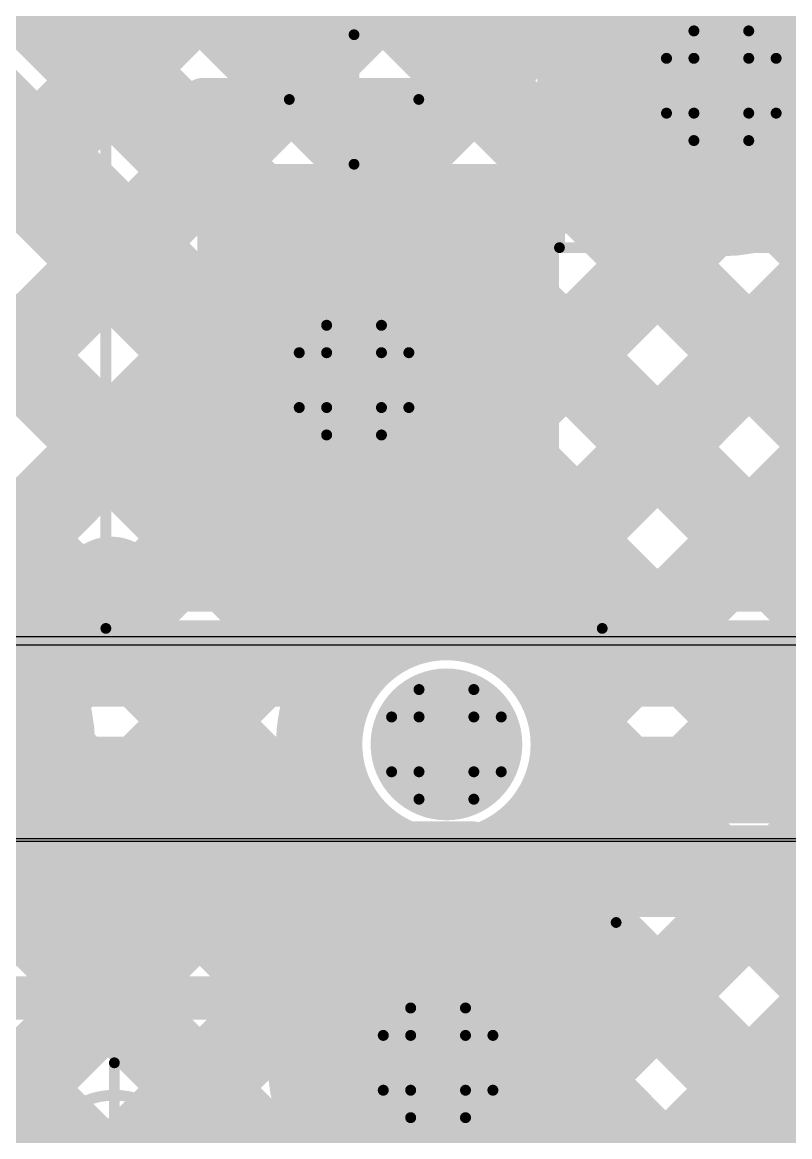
# Model space of a CAD drawing. Header units: millimetres. Extents: x 13 to 259, y -2 to 326.
# Drawn here: x 117.12 to 120.68, y 124.51 to 129.67 of the extents above; entities that cross this region are included whole.
import ezdxf

# ---------------------------------------------------------------- set-up
doc = ezdxf.new("R2010")
doc.units = ezdxf.units.MM
for name, color, linetype in [('BottomLayer', 5, 'Continuous'), ('BottomSolder', 6, 'Continuous'), ('ConnectLayer', 7, 'Continuous'), ('DrillDrawing', 1, 'Continuous'), ('Mechanical14', 56, 'Continuous'), ('Mechanical15', 56, 'Continuous'), ('Mechanical34', 56, 'Continuous'), ('MidLayer1', 16, 'Continuous'), ('MidLayer2', 76, 'Continuous'), ('MidLayer3', 90, 'Continuous'), ('MidLayer4', 156, 'Continuous'), ('MidLayer5', 130, 'Continuous'), ('MidLayer6', 216, 'Continuous'), ('MultiLayer', 9, 'Continuous'), ('TopLayer', 1, 'Continuous'), ('TopOverlay', 2, 'Continuous'), ('TopPaste', 8, 'Continuous'), ('TopSolder', 216, 'Continuous')]:
    doc.layers.add(name, color=color, linetype=linetype)

# ---------------------------------------------------------------- blocks, each defined once
blk = doc.blocks.new('CAPC3216X180N_119')
at = {"layer": 'Mechanical14', "const_width": 0.1}
for points in [[(1.6, 0.8), (-1.6, 0.8)], [(-1.6, 0.8), (-1.6, -0.8)], [(1.6, 0.8), (1.6, -0.8)], [(1.6, -0.8), (-1.6, -0.8)]]:
    blk.add_lwpolyline(points, dxfattribs=at)
at = {"layer": 'Mechanical14', "const_width": 0.05}
for points in [[(-1.625, 0.8, 1), (-1.575, 0.8, 1)], [(-1.625, 0.8, 1), (-1.575, 0.8, 1)], [(1.575, 0.8, 1), (1.625, 0.8, 1)], [(1.575, 0.8, 1), (1.625, 0.8, 1)], [(-1.625, -0.8, 1), (-1.575, -0.8, 1)], [(-1.625, -0.8, 1), (-1.575, -0.8, 1)], [(1.575, -0.8, 1), (1.625, -0.8, 1)], [(1.575, -0.8, 1), (1.625, -0.8, 1)]]:
    blk.add_lwpolyline(points, format="xyb", close=True, dxfattribs=at)
at = {"layer": 'Mechanical15', "const_width": 0.05}
for points in [[(2.325, 1.15), (-2.325, 1.15)], [(-2.325, 1.15), (-2.325, -1.15)], [(2.325, 1.15), (2.325, -1.15)], [(0, 0.5), (0, -0.5)], [(0.5, 0), (-0.5, 0)], [(2.325, -1.15), (-2.325, -1.15)]]:
    blk.add_lwpolyline(points, dxfattribs=at)
at = {"layer": 'Mechanical15'}
for points, const_width in [([(-2.3375, 1.15, 1), (-2.3125, 1.15, 1)], 0.025), ([(-2.3375, 1.15, 1), (-2.3125, 1.15, 1)], 0.025), ([(2.3125, 1.15, 1), (2.3375, 1.15, 1)], 0.025), ([(2.3125, 1.15, 1), (2.3375, 1.15, 1)], 0.025), ([(-0.0125, 0.5, 1), (0.0125, 0.5, 1)], 0.025), ([(0.35, 0, 1), (-0.35, 0, 1)], 0.05), ([(-0.5125, 0, 1), (-0.4875, 0, 1)], 0.025), ([(-0.3625, 0, 1), (-0.3375, 0, 1)], 0.025), ([(0.3375, 0, 1), (0.3625, 0, 1)], 0.025), ([(0.4875, 0, 1), (0.5125, 0, 1)], 0.025), ([(-0.0125, -0.5, 1), (0.0125, -0.5, 1)], 0.025), ([(-2.3375, -1.15, 1), (-2.3125, -1.15, 1)], 0.025), ([(-2.3375, -1.15, 1), (-2.3125, -1.15, 1)], 0.025), ([(2.3125, -1.15, 1), (2.3375, -1.15, 1)], 0.025), ([(2.3125, -1.15, 1), (2.3375, -1.15, 1)], 0.025)]:
    blk.add_lwpolyline(points, format="xyb", close=True, dxfattribs=dict(at, const_width=const_width))
at = {"layer": 'TopLayer'}
for points in [[(-0.925, -0.9), (-0.925, 0.9), (-2.075, -0.9), (-2.075, 0.9)], [(2.075, -0.9), (2.075, 0.9), (0.925, -0.9), (0.925, 0.9)]]:
    blk.add_solid(points, dxfattribs=at)
at = {"layer": 'TopOverlay', "const_width": 0.2}
for points in [[(0.55, 0.8), (-0.55, 0.8)], [(0.55, -0.8), (-0.55, -0.8)]]:
    blk.add_lwpolyline(points, dxfattribs=at)
at = {"layer": 'TopOverlay', "const_width": 0.1}
for points in [[(-0.6, 0.8, 1), (-0.5, 0.8, 1)], [(0.5, 0.8, 1), (0.6, 0.8, 1)], [(-0.6, -0.8, 1), (-0.5, -0.8, 1)], [(0.5, -0.8, 1), (0.6, -0.8, 1)]]:
    blk.add_lwpolyline(points, format="xyb", close=True, dxfattribs=at)
at = {"layer": 'TopPaste'}
for points in [[(-0.925, -0.9), (-0.925, 0.9), (-2.075, -0.9), (-2.075, 0.9)], [(2.075, -0.9), (2.075, 0.9), (0.925, -0.9), (0.925, 0.9)]]:
    blk.add_solid(points, dxfattribs=at)
at = {"layer": 'TopSolder'}
for points in [[(-0.8234, -1.0016), (-0.8234, 1.0016), (-2.1766, -1.0016), (-2.1766, 1.0016)], [(2.1766, -1.0016), (2.1766, 1.0016), (0.8234, -1.0016), (0.8234, 1.0016)]]:
    blk.add_solid(points, dxfattribs=at)
blk = doc.blocks.new('CAPC1608X87N_124')
at = {"layer": 'Mechanical14', "const_width": 0.1}
for points in [[(-0.875, -0.4749), (-0.875, 0.4751)], [(0.875, 0.4751), (-0.875, 0.4751)], [(0.875, -0.4749), (0.875, 0.4751)], [(0.875, -0.4749), (-0.875, -0.4749)]]:
    blk.add_lwpolyline(points, dxfattribs=at)
at = {"layer": 'Mechanical14', "const_width": 0.05}
for points in [[(-0.9, 0.4751, 1), (-0.85, 0.4751, 1)], [(-0.9, 0.4751, 1), (-0.85, 0.4751, 1)], [(0.85, 0.4751, 1), (0.9, 0.4751, 1)], [(0.85, 0.4751, 1), (0.9, 0.4751, 1)], [(-0.9, -0.4749, 1), (-0.85, -0.4749, 1)], [(-0.9, -0.4749, 1), (-0.85, -0.4749, 1)], [(0.85, -0.4749, 1), (0.9, -0.4749, 1)], [(0.85, -0.4749, 1), (0.9, -0.4749, 1)]]:
    blk.add_lwpolyline(points, format="xyb", close=True, dxfattribs=at)
at = {"layer": 'Mechanical15', "const_width": 0.05}
for points in [[(1.55, 0.75), (-1.55, 0.75)], [(-1.55, -0.75), (-1.55, 0.75)], [(1.55, -0.75), (1.55, 0.75)], [(0, -0.3), (0, 0.3)], [(0.3, 0), (-0.3, 0)], [(1.55, -0.75), (-1.55, -0.75)]]:
    blk.add_lwpolyline(points, dxfattribs=at)
at = {"layer": 'Mechanical15', "const_width": 0.025}
for points in [[(-1.5625, 0.75, 1), (-1.5375, 0.75, 1)], [(-1.5625, 0.75, 1), (-1.5375, 0.75, 1)], [(1.5375, 0.75, 1), (1.5625, 0.75, 1)], [(1.5375, 0.75, 1), (1.5625, 0.75, 1)], [(-0.0125, 0.3, 1), (0.0125, 0.3, 1)], [(-0.3125, 0, 1), (-0.2875, 0, 1)], [(0.2875, 0, 1), (0.3125, 0, 1)], [(-0.0125, -0.3, 1), (0.0125, -0.3, 1)], [(-1.5625, -0.75, 1), (-1.5375, -0.75, 1)], [(-1.5625, -0.75, 1), (-1.5375, -0.75, 1)], [(1.5375, -0.75, 1), (1.5625, -0.75, 1)], [(1.5375, -0.75, 1), (1.5625, -0.75, 1)]]:
    blk.add_lwpolyline(points, format="xyb", close=True, dxfattribs=at)
at = {"layer": 'TopLayer'}
for points in [[(-1.275, -0.5), (-0.325, -0.5), (-1.275, 0.5), (-0.325, 0.5)], [(0.325, -0.5), (1.275, -0.5), (0.325, 0.5), (1.275, 0.5)]]:
    blk.add_solid(points, dxfattribs=at)
at = {"layer": 'TopPaste'}
for points in [[(-1.275, -0.5), (-0.325, -0.5), (-1.275, 0.5), (-0.325, 0.5)], [(0.325, -0.5), (1.275, -0.5), (0.325, 0.5), (1.275, 0.5)]]:
    blk.add_solid(points, dxfattribs=at)
at = {"layer": 'TopSolder'}
for points in [[(-1.3766, -0.6016), (-0.2234, -0.6016), (-1.3766, 0.6016), (-0.2234, 0.6016)], [(0.2234, -0.6016), (1.3766, -0.6016), (0.2234, 0.6016), (1.3766, 0.6016)]]:
    blk.add_solid(points, dxfattribs=at)
blk = doc.blocks.new('CAPMP3216X180N_126')
at = {"layer": 'Mechanical14', "const_width": 0.1}
for points in [[(-1.7, 0.9), (-1.7, -0.9)], [(-1.7, 0.9), (1.7, 0.9)], [(-1.625, 0.9), (-1.625, -0.9)], [(-1.55, 0.9), (-1.55, -0.9)], [(-1.475, 0.9), (-1.475, -0.9)], [(-1.4, 0.9), (-1.4, -0.9)], [(-1.325, 0.9), (-1.325, -0.9)], [(-1.25, 0.9), (-1.25, -0.9)], [(-1.175, 0.9), (-1.175, -0.9)], [(-1.1, 0.9), (-1.1, -0.9)], [(-1.025, 0.9), (-1.025, -0.9)], [(-0.95, 0.9), (-0.95, -0.9)], [(-0.875, 0.9), (-0.875, -0.9)], [(-0.8, 0.9), (-0.8, -0.9)], [(-0.8, 0.9), (-0.8, -0.9)], [(1.7, 0.9), (1.7, -0.9)], [(-1.7, -0.9), (1.7, -0.9)]]:
    blk.add_lwpolyline(points, dxfattribs=at)
at = {"layer": 'Mechanical14', "const_width": 0.05}
for points in [[(-1.725, 0.9, 1), (-1.675, 0.9, 1)], [(-1.725, 0.9, 1), (-1.675, 0.9, 1)], [(-1.65, 0.9, 1), (-1.6, 0.9, 1)], [(-1.575, 0.9, 1), (-1.525, 0.9, 1)], [(-1.5, 0.9, 1), (-1.45, 0.9, 1)], [(-1.425, 0.9, 1), (-1.375, 0.9, 1)], [(-1.35, 0.9, 1), (-1.3, 0.9, 1)], [(-1.275, 0.9, 1), (-1.225, 0.9, 1)], [(-1.2, 0.9, 1), (-1.15, 0.9, 1)], [(-1.125, 0.9, 1), (-1.075, 0.9, 1)], [(-1.05, 0.9, 1), (-1, 0.9, 1)], [(-0.975, 0.9, 1), (-0.925, 0.9, 1)], [(-0.9, 0.9, 1), (-0.85, 0.9, 1)], [(-0.825, 0.9, 1), (-0.775, 0.9, 1)], [(-0.825, 0.9, 1), (-0.775, 0.9, 1)], [(1.675, 0.9, 1), (1.725, 0.9, 1)], [(1.675, 0.9, 1), (1.725, 0.9, 1)], [(-1.725, -0.9, 1), (-1.675, -0.9, 1)], [(-1.725, -0.9, 1), (-1.675, -0.9, 1)], [(-1.65, -0.9, 1), (-1.6, -0.9, 1)], [(-1.575, -0.9, 1), (-1.525, -0.9, 1)], [(-1.5, -0.9, 1), (-1.45, -0.9, 1)], [(-1.425, -0.9, 1), (-1.375, -0.9, 1)], [(-1.35, -0.9, 1), (-1.3, -0.9, 1)], [(-1.275, -0.9, 1), (-1.225, -0.9, 1)], [(-1.2, -0.9, 1), (-1.15, -0.9, 1)], [(-1.125, -0.9, 1), (-1.075, -0.9, 1)], [(-1.05, -0.9, 1), (-1, -0.9, 1)], [(-0.975, -0.9, 1), (-0.925, -0.9, 1)], [(-0.9, -0.9, 1), (-0.85, -0.9, 1)], [(-0.825, -0.9, 1), (-0.775, -0.9, 1)], [(-0.825, -0.9, 1), (-0.775, -0.9, 1)], [(1.675, -0.9, 1), (1.725, -0.9, 1)], [(1.675, -0.9, 1), (1.725, -0.9, 1)]]:
    blk.add_lwpolyline(points, format="xyb", close=True, dxfattribs=at)
at = {"layer": 'Mechanical15', "const_width": 0.05}
for points in [[(-2.45, 1.15), (2.45, 1.15)], [(-2.45, 1.15), (-2.45, -1.15)], [(2.45, 1.15), (2.45, -1.15)], [(0, 0.3), (0, -0.3)], [(-0.3, 0), (0.3, 0)], [(-2.45, -1.15), (2.45, -1.15)]]:
    blk.add_lwpolyline(points, dxfattribs=at)
at = {"layer": 'Mechanical15', "const_width": 0.025}
for points in [[(-2.4625, 1.15, 1), (-2.4375, 1.15, 1)], [(-2.4625, 1.15, 1), (-2.4375, 1.15, 1)], [(2.4375, 1.15, 1), (2.4625, 1.15, 1)], [(2.4375, 1.15, 1), (2.4625, 1.15, 1)], [(-0.0125, 0.3, 1), (0.0125, 0.3, 1)], [(-0.3125, 0, 1), (-0.2875, 0, 1)], [(0.2875, 0, 1), (0.3125, 0, 1)], [(-0.0125, -0.3, 1), (0.0125, -0.3, 1)], [(-2.4625, -1.15, 1), (-2.4375, -1.15, 1)], [(-2.4625, -1.15, 1), (-2.4375, -1.15, 1)], [(2.4375, -1.15, 1), (2.4625, -1.15, 1)], [(2.4375, -1.15, 1), (2.4625, -1.15, 1)]]:
    blk.add_lwpolyline(points, format="xyb", close=True, dxfattribs=at)
at = {"layer": 'TopLayer'}
for points in [[(-2.2, -0.625), (-0.4, -0.625), (-2.2, 0.625), (-0.4, 0.625)], [(0.4, -0.625), (2.2, -0.625), (0.4, 0.625), (2.2, 0.625)]]:
    blk.add_solid(points, dxfattribs=at)
at = {"layer": 'TopOverlay'}
for points, const_width in [([(-2.15, 1.125, 1), (-2.4, 1.125, 1)], 0.25), ([(-2.4625, 1.125, 1), (-2.3375, 1.125, 1)], 0.125), ([(-2.2125, 1.125, 1), (-2.0875, 1.125, 1)], 0.125), ([(-0.05, 0.7, 1), (0.05, 0.7, 1)], 0.1), ([(-0.05, -0.7, 1), (0.05, -0.7, 1)], 0.1)]:
    blk.add_lwpolyline(points, format="xyb", close=True, dxfattribs=dict(at, const_width=const_width))
at = {"layer": 'TopOverlay', "const_width": 0.2}
blk.add_lwpolyline([(0, 0.7), (0, -0.7)], dxfattribs=at)
at = {"layer": 'TopPaste'}
for points in [[(-2.2, -0.625), (-0.4, -0.625), (-2.2, 0.625), (-0.4, 0.625)], [(0.4, -0.625), (2.2, -0.625), (0.4, 0.625), (2.2, 0.625)]]:
    blk.add_solid(points, dxfattribs=at)
at = {"layer": 'TopSolder'}
for points in [[(-2.3016, -0.7266), (-0.2984, -0.7266), (-2.3016, 0.7266), (-0.2984, 0.7266)], [(0.2984, -0.7266), (2.3016, -0.7266), (0.2984, 0.7266), (2.3016, 0.7266)]]:
    blk.add_solid(points, dxfattribs=at)

msp = doc.modelspace()

# ---------------------------------------------------------------- linework, layer by layer
at = {"layer": 'BottomLayer', "const_width": 0.25}
for points in [[(120.2374, 129.3758, 1), (120.4874, 129.3758, 1)], [(118.5356, 128.0122, 1), (118.7856, 128.0122, 1)], [(118.9637, 126.325, 1), (119.2137, 126.325, 1)], [(118.925, 124.85, 1), (119.175, 124.85, 1)]]:
    msp.add_lwpolyline(points, format="xyb", close=True, dxfattribs=at)
at = {"layer": 'BottomSolder', "const_width": 0.3516}
for points in [[(118.9129, 126.325, 1), (119.2645, 126.325, 1)], [(118.8742, 124.85, 1), (119.2258, 124.85, 1)]]:
    msp.add_lwpolyline(points, format="xyb", close=True, dxfattribs=at)
at = {"layer": 'ConnectLayer'}
for p, q in [((107.5, 126.825), (123.7852, 126.825)), ((125.1812, 125.875), (107.5, 125.875))]:
    msp.add_line(p, q, dxfattribs=at)
at = {"layer": 'ConnectLayer', "const_width": 0.4}
for points in [[(118.2841, 128.4664), (124.8757, 135.058)], [(115.7349, 133.7319), (119.8322, 129.6346)], [(116.1215, 128.0009), (121.3924, 133.2718)], [(115.4951, 133.1232), (121.232, 127.3863)], [(113.6977, 124.7286), (121.636, 132.6668)], [(115.1337, 132.636), (121.0598, 126.71)], [(115.7128, 128.4407), (119.8079, 132.5359)], [(114.6646, 132.2566), (118.3866, 128.5347)], [(114.8712, 132.05), (120.2212, 126.7)], [(115.7197, 132.05), (121.0598, 126.71)], [(118.2653, 132.05), (122.2559, 128.0594)], [(118.6353, 127.9691), (122.6956, 132.0294)], [(118.327, 131.9883), (122.2559, 128.0594)], [(117.3662, 126.7), (122.4206, 131.7544)], [(113.6977, 124.7286), (120.1792, 131.21)], [(115.7112, 131.21), (118.3866, 128.5347)], [(115.7128, 128.4407), (118.4821, 131.21)], [(116.1215, 128.0009), (119.3306, 131.21)], [(116.5598, 131.21), (121.0598, 126.71)], [(117.4083, 131.21), (121.232, 127.3863)], [(118.2568, 131.21), (119.8322, 129.6346)], [(118.2841, 128.4664), (121.0277, 131.21)], [(118.2148, 126.7), (122.675, 131.1603)], [(119.2695, 127.7548), (122.61, 131.0953)], [(115.1932, 127.9211), (118.1196, 130.8475)], [(115.6692, 126.7), (119.7925, 130.8233)], [(117.9967, 129.0276), (119.7925, 130.8233)], [(117.0542, 130.7155), (121.0598, 126.71)], [(115.5156, 130.5571), (118.0707, 128.002)], [(115.5156, 130.5571), (119.1623, 126.9104)], [(115.5156, 130.5571), (118.0707, 128.002)], [(116.7297, 126.912), (120.2208, 130.4031)], [(118.421, 128.6033), (120.2207, 130.4031)], [(119.1634, 130.3034), (122.1584, 127.3084)], [(119.1634, 130.3034), (122.6874, 126.7793)], [(119.2545, 126.8912), (122.675, 130.3118)], [(119.6838, 127.3205), (122.61, 130.2468)], [(114.8207, 126.7), (118.2811, 130.1605)], [(115.0756, 130.1485), (118.5877, 126.6365)], [(115.0756, 130.1485), (118.5241, 126.7)], [(115.0756, 130.1485), (118.5877, 126.6365)], [(117.5725, 129.4519), (118.2811, 130.1605)], [(117.025, 129.9993), (118.4737, 128.5507)], [(118.592, 130.0262), (121.7606, 126.8577)], [(118.5921, 130.0262), (121.7342, 126.8841)], [(116.3106, 129.95), (118.0918, 128.1688)], [(116.2022, 129.8704), (118.0707, 128.0019)], [(114.611, 129.7646), (118.945, 125.4306)], [(115.4641, 129.76), (118.5877, 126.6365)], [(119.9118, 126.7), (122.675, 129.4632)], [(119.6647, 126.4529), (122.61, 129.3983)], [(119.0866, 128.4204), (119.817, 129.1508)], [(119.0866, 128.4204), (119.817, 129.1508)], [(116.1215, 128.0008), (117.1906, 129.07)], [(119.2545, 126.8912), (121.3123, 128.949)], [(119.2545, 126.8912), (121.3123, 128.949)], [(115.4895, 128.8861), (123.5362, 120.8395)], [(115.4895, 128.8861), (117.6756, 126.7)], [(115.4895, 128.8861), (123.5362, 120.8395)], [(120.6212, 128.8456), (121.3829, 128.0839)], [(120.6212, 128.8456), (121.3829, 128.0839)], [(116.5938, 125.0791), (120.3035, 128.7888)], [(116.5938, 125.0791), (120.3035, 128.7888)], [(114.5803, 125.6112), (117.6149, 128.6457)], [(120.7603, 126.7), (122.675, 128.6147)], [(119.765, 125.7047), (122.61, 128.5497)], [(119.6647, 126.4529), (121.6689, 128.4572)], [(119.6647, 126.4529), (121.6689, 128.4572)], [(116.7297, 126.912), (118.2064, 128.3888)], [(116.7297, 126.912), (118.2064, 128.3888)], [(118.6137, 128.3075), (118.9559, 127.9653)], [(116.7297, 126.912), (118.0392, 128.2215)], [(119.2001, 127.8242), (119.6059, 127.4184)], [(119.1831, 127.7381), (121.6867, 125.2346)], [(119.1831, 127.7381), (121.6867, 125.2346)], [(117.2161, 126.5499), (118.2524, 127.5862)], [(117.2161, 126.5499), (118.2524, 127.5862)], [(117.2161, 126.5499), (118.2524, 127.5862)], [(118.6504, 127.4223), (119.1623, 126.9104)], [(118.6504, 127.4223), (119.1623, 126.9104)], [(118.6504, 127.4223), (119.1623, 126.9104)], [(118.8173, 127.4434), (119.225, 127.0356)], [(112.2084, 120.6937), (118.8877, 127.373)], [(114.5416, 127.2884), (118.7678, 123.0622)], [(114.5416, 127.2884), (118.9046, 122.9255)], [(116.2753, 122.215), (121.3157, 127.2554)], [(116.2753, 122.215), (121.3157, 127.2554)], [(114.5912, 127.2389), (118.7678, 123.0622)], [(119.7469, 127.1743), (121.6867, 125.2345)], [(119.225, 126.899), (119.225, 127.0356)], [(119.765, 126.899), (119.765, 127.0356)], [(117.1261, 126.7), (118.6332, 126.7)], [(119.5442, 126.7), (121.0514, 126.7)], [(119.6741, 126.3986), (121.6822, 124.3905)], [(119.6741, 126.3986), (121.6822, 124.3905)], [(119.6741, 126.3985), (121.6822, 124.3905)], [(117.2579, 126.2692), (121.1634, 122.3638)], [(117.2579, 126.2692), (118.4904, 125.0367)], [(117.2579, 126.2692), (121.1634, 122.3638)], [(114.4455, 122.0822), (118.5225, 126.1592)], [(115.6701, 126.16), (118.6801, 123.15)], [(116.5408, 124.1775), (118.5225, 126.1592)], [(116.5408, 124.1775), (118.5225, 126.1592)], [(116.5408, 124.1775), (118.5225, 126.1592)], [(116.5938, 125.079), (117.6748, 126.16)], [(117.237, 126.16), (118.5223, 126.16)], [(117.3671, 126.16), (118.4904, 125.0368)], [(118.2156, 126.16), (118.9451, 125.4306)], [(119.3915, 125.3312), (120.2203, 126.16)], [(119.6552, 126.16), (120.9404, 126.16)], [(119.9127, 126.16), (121.6822, 124.3905)], [(120.7612, 126.16), (121.6867, 125.2346)], [(118.2667, 123.3578), (120.9761, 126.0673)], [(118.2667, 123.3578), (120.9761, 126.0673)], [(119.6246, 124.7157), (120.9761, 126.0673)], [(119.6246, 124.7157), (120.9761, 126.0673)], [(119.4002, 125.8239), (124.9925, 120.2317)], [(119.4002, 125.8239), (123.1035, 122.1207)], [(119.4002, 125.8239), (124.9925, 120.2317)], [(116.898, 125.7806), (119.3314, 123.3472)], [(116.898, 125.7806), (118.5282, 124.1504)], [(116.898, 125.7806), (118.5282, 124.1503)], [(116.898, 125.7806), (119.3314, 123.3472)], [(113.3871, 120.1753), (118.9608, 125.749)], [(114.1196, 120.9078), (118.9608, 125.749)], [(114.726, 121.5142), (118.9608, 125.749)], [(116.3618, 123.15), (118.9608, 125.749)], [(118.8224, 123.065), (121.4925, 125.7352)], [(118.8224, 123.065), (121.4925, 125.7352)], [(119.225, 125.4135), (119.225, 125.751)], [(119.64, 123.8826), (121.4926, 125.7352)], [(119.64, 123.8826), (121.4925, 125.7352)], [(119.765, 125.4135), (119.765, 125.751)], [(119.765, 125.4591), (123.1035, 122.1206)], [(119.6306, 124.745), (123.5362, 120.8395)], [(119.6306, 124.745), (123.5362, 120.8395)], [(114.5029, 120.4426), (118.5689, 124.5086)], [(117.2103, 123.15), (118.5689, 124.5086)]]:
    msp.add_lwpolyline(points, dxfattribs=at)
at = {"layer": 'ConnectLayer'}
for points, const_width in [([(120.9524, 129.3758, 1), (119.7724, 129.3758, 1)], 0.4), ([(120.9524, 129.3758, 1), (119.7724, 129.3758, 1)], 0.4), ([(119.7322, 129.6346, 1), (119.9322, 129.6346, 1)], 0.2), ([(119.7322, 129.6346, 1), (119.9322, 129.6346, 1)], 0.2), ([(117.4725, 129.4519, 1), (117.6725, 129.4519, 1)], 0.2), ([(119.6724, 129.3758, 1), (119.8724, 129.3758, 1)], 0.2), ([(119.6724, 129.3758, 1), (119.8724, 129.3758, 1)], 0.2), ([(119.717, 129.1508, 1), (119.917, 129.1508, 1)], 0.2), ([(119.717, 129.1508, 1), (119.917, 129.1508, 1)], 0.2), ([(117.0906, 129.07, 1), (117.2906, 129.07, 1)], 0.2), ([(117.8967, 129.0276, 1), (118.0967, 129.0276, 1)], 0.2), ([(120.5212, 128.8456, 1), (120.7212, 128.8456, 1)], 0.2), ([(120.5212, 128.8456, 1), (120.7212, 128.8456, 1)], 0.2), ([(120.2035, 128.7888, 1), (120.4035, 128.7888, 1)], 0.2), ([(120.2035, 128.7888, 1), (120.4035, 128.7888, 1)], 0.2), ([(117.5149, 128.6457, 1), (117.7149, 128.6457, 1)], 0.2), ([(119.2506, 128.0122, 1), (118.0706, 128.0122, 1)], 0.4), ([(119.2506, 128.0122, 1), (118.0706, 128.0122, 1)], 0.4), ([(118.321, 128.6033, 1), (118.521, 128.6033, 1)], 0.2), ([(118.3737, 128.5507, 1), (118.5737, 128.5507, 1)], 0.2), ([(118.3737, 128.5507, 1), (118.5737, 128.5507, 1)], 0.2), ([(118.3737, 128.5507, 1), (118.5737, 128.5507, 1)], 0.2), ([(118.2866, 128.5347, 1), (118.4866, 128.5347, 1)], 0.2), ([(118.2866, 128.5347, 1), (118.4866, 128.5347, 1)], 0.2), ([(118.1841, 128.4664, 1), (118.3841, 128.4664, 1)], 0.2), ([(118.1841, 128.4664, 1), (118.3841, 128.4664, 1)], 0.2), ([(118.1064, 128.3888, 1), (118.3064, 128.3888, 1)], 0.2), ([(118.1064, 128.3888, 1), (118.3064, 128.3888, 1)], 0.2), ([(118.9866, 128.4204, 1), (119.1866, 128.4204, 1)], 0.2), ([(118.9866, 128.4204, 1), (119.1866, 128.4204, 1)], 0.2), ([(118.5137, 128.3075, 1), (118.7137, 128.3075, 1)], 0.2), ([(117.9392, 128.2215, 1), (118.1392, 128.2215, 1)], 0.2), ([(117.9918, 128.1688, 1), (118.1918, 128.1688, 1)], 0.2), ([(117.9918, 128.1688, 1), (118.1918, 128.1688, 1)], 0.2), ([(118.5318, 128.1688, 1), (118.7318, 128.1688, 1)], 0.2), ([(118.5318, 128.1688, 1), (118.7318, 128.1688, 1)], 0.2), ([(118.5318, 128.1688, 1), (118.7318, 128.1688, 1)], 0.2), ([(118.5318, 128.1688, 1), (118.7318, 128.1688, 1)], 0.2), ([(118.5123, 128.025, 1), (118.7123, 128.025, 1)], 0.2), ([(118.5123, 128.025, 1), (118.7123, 128.025, 1)], 0.2), ([(118.5124, 128.0255, 1), (118.7124, 128.0255, 1)], 0.2), ([(117.9706, 128.0122, 1), (118.1706, 128.0122, 1)], 0.2), ([(117.9706, 128.0122, 1), (118.1706, 128.0122, 1)], 0.2), ([(117.9707, 128.002, 1), (118.1707, 128.002, 1)], 0.2), ([(117.9707, 128.002, 1), (118.1707, 128.002, 1)], 0.2), ([(117.9707, 128.0019, 1), (118.1707, 128.0019, 1)], 0.2), ([(119.1506, 128.0122, 1), (119.3506, 128.0122, 1)], 0.2), ([(119.1506, 128.0122, 1), (119.3506, 128.0122, 1)], 0.2), ([(118.5353, 127.9691, 1), (118.7353, 127.9691, 1)], 0.2), ([(118.5739, 127.964, 1), (118.7739, 127.964, 1)], 0.2), ([(118.5739, 127.964, 1), (118.7739, 127.964, 1)], 0.2), ([(118.5739, 127.964, 1), (118.7739, 127.964, 1)], 0.2), ([(118.8559, 127.9653, 1), (119.0559, 127.9653, 1)], 0.2), ([(119.0991, 127.8252, 1), (119.2991, 127.8252, 1)], 0.2), ([(119.1001, 127.8242, 1), (119.3001, 127.8242, 1)], 0.2), ([(119.1001, 127.8242, 1), (119.3001, 127.8242, 1)], 0.2), ([(119.0831, 127.7381, 1), (119.2831, 127.7381, 1)], 0.2), ([(119.0831, 127.7381, 1), (119.2831, 127.7381, 1)], 0.2), ([(119.1695, 127.7548, 1), (119.3695, 127.7548, 1)], 0.2), ([(118.1524, 127.5862, 1), (118.3524, 127.5862, 1)], 0.2), ([(118.1524, 127.5862, 1), (118.3524, 127.5862, 1)], 0.2), ([(118.1524, 127.5862, 1), (118.3524, 127.5862, 1)], 0.2), ([(118.5504, 127.4223, 1), (118.7504, 127.4223, 1)], 0.2), ([(118.5504, 127.4223, 1), (118.7504, 127.4223, 1)], 0.2), ([(118.5504, 127.4223, 1), (118.7504, 127.4223, 1)], 0.2), ([(118.7173, 127.4434, 1), (118.9173, 127.4434, 1)], 0.2), ([(118.7173, 127.4434, 1), (118.9173, 127.4434, 1)], 0.2), ([(119.5059, 127.4184, 1), (119.7059, 127.4184, 1)], 0.2), ([(119.5059, 127.4184, 1), (119.7059, 127.4184, 1)], 0.2), ([(119.5069, 127.4174, 1), (119.7069, 127.4174, 1)], 0.2), ([(118.7877, 127.373, 1), (118.9877, 127.373, 1)], 0.2), ([(119.5838, 127.3205, 1), (119.7838, 127.3205, 1)], 0.2), ([(119.6469, 127.1743, 1), (119.8469, 127.1743, 1)], 0.2), ([(119.1251, 127.0356, 1), (119.325, 127.0356, 1)], 0.2), ([(119.1251, 127.0356, 1), (119.325, 127.0356, 1)], 0.2), ([(119.665, 127.0356, 1), (119.865, 127.0356, 1)], 0.2), ([(119.665, 127.0356, 1), (119.865, 127.0356, 1)], 0.2), ([(119.665, 127.0356, 1), (119.865, 127.0356, 1)], 0.2), ([(117.2606, 126.325, 1), (116.0806, 126.325, 1)], 0.4), ([(117.2606, 126.325, 1), (116.0806, 126.325, 1)], 0.4), ([(117.2606, 126.325, 1), (116.0806, 126.325, 1)], 0.4), ([(119.6787, 126.325, 1), (118.4987, 126.325, 1)], 0.4), ([(119.6787, 126.325, 1), (118.4987, 126.325, 1)], 0.4), ([(119.0623, 126.9104, 1), (119.2623, 126.9104, 1)], 0.2), ([(119.0623, 126.9104, 1), (119.2623, 126.9104, 1)], 0.2), ([(119.0623, 126.9104, 1), (119.2623, 126.9104, 1)], 0.2), ([(119.0623, 126.9104, 1), (119.2623, 126.9104, 1)], 0.2), ([(119.1251, 126.899, 1), (119.325, 126.899, 1)], 0.2), ([(119.1251, 126.899, 1), (119.325, 126.899, 1)], 0.2), ([(119.1545, 126.8912, 1), (119.3545, 126.8912, 1)], 0.2), ([(119.1545, 126.8912, 1), (119.3545, 126.8912, 1)], 0.2), ([(119.1545, 126.8912, 1), (119.3545, 126.8912, 1)], 0.2), ([(119.665, 126.899, 1), (119.865, 126.899, 1)], 0.2), ([(119.665, 126.899, 1), (119.865, 126.899, 1)], 0.2), ([(119.665, 126.899, 1), (119.865, 126.899, 1)], 0.2), ([(117.0261, 126.7, 1), (117.2261, 126.7, 1)], 0.2), ([(117.0261, 126.7, 1), (117.2261, 126.7, 1)], 0.2), ([(117.2662, 126.7, 1), (117.4662, 126.7, 1)], 0.2), ([(117.5756, 126.7, 1), (117.7756, 126.7, 1)], 0.2), ([(118.1148, 126.7, 1), (118.3148, 126.7, 1)], 0.2), ([(118.4241, 126.7, 1), (118.6241, 126.7, 1)], 0.2), ([(118.5332, 126.7, 1), (118.7332, 126.7, 1)], 0.2), ([(118.5332, 126.7, 1), (118.7332, 126.7, 1)], 0.2), ([(119.4442, 126.7, 1), (119.6442, 126.7, 1)], 0.2), ([(119.4442, 126.7, 1), (119.6442, 126.7, 1)], 0.2), ([(119.8118, 126.7, 1), (120.0118, 126.7, 1)], 0.2), ([(120.1212, 126.7, 1), (120.3212, 126.7, 1)], 0.2), ([(120.6603, 126.7, 1), (120.8603, 126.7, 1)], 0.2), ([(118.4877, 126.6365, 1), (118.6877, 126.6365, 1)], 0.2), ([(118.4877, 126.6365, 1), (118.6877, 126.6365, 1)], 0.2), ([(118.4877, 126.6365, 1), (118.6877, 126.6365, 1)], 0.2), ([(117.1161, 126.5499, 1), (117.3161, 126.5499, 1)], 0.2), ([(117.1161, 126.5499, 1), (117.3161, 126.5499, 1)], 0.2), ([(117.1161, 126.5499, 1), (117.3161, 126.5499, 1)], 0.2), ([(119.5351, 126.5477, 1), (119.7351, 126.5477, 1)], 0.2), ([(119.5351, 126.5477, 1), (119.7351, 126.5477, 1)], 0.2), ([(119.5351, 126.5477, 1), (119.7351, 126.5477, 1)], 0.2), ([(119.5647, 126.4529, 1), (119.7647, 126.4529, 1)], 0.2), ([(119.5647, 126.4529, 1), (119.7647, 126.4529, 1)], 0.2), ([(119.5647, 126.4529, 1), (119.7647, 126.4529, 1)], 0.2), ([(119.5741, 126.3986, 1), (119.7741, 126.3986, 1)], 0.2), ([(119.5741, 126.3986, 1), (119.7741, 126.3986, 1)], 0.2), ([(119.5741, 126.3985, 1), (119.7741, 126.3985, 1)], 0.2), ([(117.1606, 126.325, 1), (117.3606, 126.325, 1)], 0.2), ([(117.1606, 126.325, 1), (117.3606, 126.325, 1)], 0.2), ([(117.1606, 126.325, 1), (117.3606, 126.325, 1)], 0.2), ([(118.3987, 126.325, 1), (118.5987, 126.325, 1)], 0.2), ([(118.3987, 126.325, 1), (118.5987, 126.325, 1)], 0.2), ([(119.5787, 126.325, 1), (119.7787, 126.325, 1)], 0.2), ([(119.5787, 126.325, 1), (119.7787, 126.325, 1)], 0.2), ([(119.5787, 126.325, 1), (119.7787, 126.325, 1)], 0.2), ([(119.5787, 126.325, 1), (119.7787, 126.325, 1)], 0.2), ([(117.1579, 126.2692, 1), (117.3579, 126.2692, 1)], 0.2), ([(117.1579, 126.2692, 1), (117.3579, 126.2692, 1)], 0.2), ([(117.1579, 126.2692, 1), (117.3579, 126.2692, 1)], 0.2), ([(117.137, 126.16, 1), (117.337, 126.16, 1)], 0.2), ([(117.137, 126.16, 1), (117.337, 126.16, 1)], 0.2), ([(117.2671, 126.16, 1), (117.4671, 126.16, 1)], 0.2), ([(117.5748, 126.16, 1), (117.7748, 126.16, 1)], 0.2), ([(118.1156, 126.16, 1), (118.3156, 126.16, 1)], 0.2), ([(118.4223, 126.16, 1), (118.6223, 126.16, 1)], 0.2), ([(118.4223, 126.16, 1), (118.6223, 126.16, 1)], 0.2), ([(118.4225, 126.1592, 1), (118.6225, 126.1592, 1)], 0.2), ([(118.4225, 126.1592, 1), (118.6225, 126.1592, 1)], 0.2), ([(118.4225, 126.1592, 1), (118.6225, 126.1592, 1)], 0.2), ([(118.4225, 126.1592, 1), (118.6225, 126.1592, 1)], 0.2), ([(119.5552, 126.16, 1), (119.7552, 126.16, 1)], 0.2), ([(119.5552, 126.16, 1), (119.7552, 126.16, 1)], 0.2), ([(119.8127, 126.16, 1), (120.0127, 126.16, 1)], 0.2), ([(120.1203, 126.16, 1), (120.3203, 126.16, 1)], 0.2), ([(120.6612, 126.16, 1), (120.8612, 126.16, 1)], 0.2), ([(119.5351, 126.1023, 1), (119.7351, 126.1023, 1)], 0.2), ([(119.5351, 126.1023, 1), (119.7351, 126.1023, 1)], 0.2), ([(119.5351, 126.1023, 1), (119.7351, 126.1023, 1)], 0.2), ([(119.3002, 125.8239, 1), (119.5002, 125.8239, 1)], 0.2), ([(119.3002, 125.8239, 1), (119.5002, 125.8239, 1)], 0.2), ([(119.3002, 125.8239, 1), (119.5002, 125.8239, 1)], 0.2), ([(118.8608, 125.749, 1), (119.0608, 125.749, 1)], 0.2), ([(118.8608, 125.749, 1), (119.0608, 125.749, 1)], 0.2), ([(118.8608, 125.749, 1), (119.0608, 125.749, 1)], 0.2), ([(118.8608, 125.749, 1), (119.0608, 125.749, 1)], 0.2), ([(119.1251, 125.751, 1), (119.325, 125.751, 1)], 0.2), ([(119.1251, 125.751, 1), (119.325, 125.751, 1)], 0.2), ([(119.665, 125.751, 1), (119.865, 125.751, 1)], 0.2), ([(119.665, 125.751, 1), (119.865, 125.751, 1)], 0.2), ([(119.665, 125.751, 1), (119.865, 125.751, 1)], 0.2), ([(119.665, 125.7047, 1), (119.865, 125.7047, 1)], 0.2), ([(119.665, 125.4591, 1), (119.865, 125.4591, 1)], 0.2), ([(118.845, 125.4306, 1), (119.045, 125.4306, 1)], 0.2), ([(118.8451, 125.4306, 1), (119.0451, 125.4306, 1)], 0.2), ([(119.1251, 125.4135, 1), (119.325, 125.4135, 1)], 0.2), ([(119.1251, 125.4135, 1), (119.325, 125.4135, 1)], 0.2), ([(119.665, 125.4135, 1), (119.865, 125.4135, 1)], 0.2), ([(119.665, 125.4135, 1), (119.865, 125.4135, 1)], 0.2), ([(119.665, 125.4135, 1), (119.865, 125.4135, 1)], 0.2), ([(119.2915, 125.3312, 1), (119.4915, 125.3312, 1)], 0.2), ([(118.3904, 125.0368, 1), (118.5904, 125.0368, 1)], 0.2), ([(118.3904, 125.0367, 1), (118.5904, 125.0367, 1)], 0.2), ([(119.5103, 125.035, 1), (119.7103, 125.035, 1)], 0.2), ([(119.5103, 125.035, 1), (119.7103, 125.035, 1)], 0.2), ([(119.5103, 125.035, 1), (119.7103, 125.035, 1)], 0.2), ([(118.9649, 124.8978, 1), (119.1649, 124.8978, 1)], 0.2), ([(119, 124.85, 1), (119.2, 124.85, 1)], 0.2), ([(119.54, 124.85, 1), (119.74, 124.85, 1)], 0.2), ([(119.54, 124.85, 1), (119.74, 124.85, 1)], 0.2), ([(119.54, 124.85, 1), (119.74, 124.85, 1)], 0.2), ([(119.54, 124.85, 1), (119.74, 124.85, 1)], 0.2), ([(118.9215, 124.809, 1), (119.1215, 124.809, 1)], 0.2), ([(118.9215, 124.809, 1), (119.1215, 124.809, 1)], 0.2), ([(119.5306, 124.745, 1), (119.7306, 124.745, 1)], 0.2), ([(119.5306, 124.745, 1), (119.7306, 124.745, 1)], 0.2), ([(119.5246, 124.7157, 1), (119.7246, 124.7157, 1)], 0.2), ([(119.5246, 124.7157, 1), (119.7246, 124.7157, 1)], 0.2), ([(118.4689, 124.5086, 1), (118.6689, 124.5086, 1)], 0.2), ([(118.4689, 124.5086, 1), (118.6689, 124.5086, 1)], 0.2), ([(118.6177, 124.3625, 1), (118.8177, 124.3625, 1)], 0.2), ([(118.6177, 124.3625, 1), (118.8177, 124.3625, 1)], 0.2), ([(118.6177, 124.3625, 1), (118.8177, 124.3625, 1)], 0.2), ([(118.6177, 124.3625, 1), (118.8177, 124.3625, 1)], 0.2), ([(119.2824, 124.3625, 1), (119.4824, 124.3625, 1)], 0.2), ([(119.2824, 124.3625, 1), (119.4824, 124.3625, 1)], 0.2), ([(119.2824, 124.3625, 1), (119.4824, 124.3625, 1)], 0.2), ([(119.2824, 124.3625, 1), (119.4824, 124.3625, 1)], 0.2)]:
    msp.add_lwpolyline(points, format="xyb", close=True, dxfattribs=dict(at, const_width=const_width))
at = {"layer": 'ConnectLayer', "const_width": 0.4}
for points in [[(118.4737, 128.5507, -0.198913), (118.6318, 128.1688)], [(118.4737, 128.5507, -0.198913), (118.6318, 128.1688)], [(118.8173, 127.4434, -0.581957), (118.0918, 128.1688)], [(118.6318, 128.1688, -0.067499), (118.6123, 128.025)], [(118.6318, 128.1688, -0.067275), (118.6124, 128.0255)], [(118.6739, 127.964, -0.578735), (118.6123, 128.025)], [(118.6739, 127.964, -0.269799), (119.1991, 127.8252)], [(118.6739, 127.964, -0.270482), (119.2001, 127.8242)], [(119.6059, 127.4184, -0.199574), (119.765, 127.0356)], [(119.6069, 127.4174, -0.198912), (119.765, 127.0356)], [(116.2151, 126.7, -0.472013), (117.1261, 126.7)], [(119.225, 125.751, -1.26528), (119.225, 126.899)], [(118.6332, 126.7, -0.472013), (119.5442, 126.7)], [(119.765, 126.899, -0.178994), (119.6351, 126.5477)], [(119.765, 126.899, -0.178994), (119.6351, 126.5477)], [(119.6351, 126.5477, -0.097051), (119.6787, 126.325)], [(119.6787, 126.325, -0.097051), (119.6351, 126.1023)], [(117.237, 126.16, -0.750278), (116.1041, 126.16)], [(119.6552, 126.16, -0.750278), (118.5223, 126.16)], [(119.6351, 126.1023, -0.178994), (119.765, 125.751)], [(119.6351, 126.1023, -0.178994), (119.765, 125.751)], [(118.7177, 124.3625, -1.659645), (119.64, 124.85)], [(118.7177, 124.3625, -0.861443), (119.225, 125.4135)], [(119.765, 125.4135, -0.196594), (119.6103, 125.035)], [(119.765, 125.4135, -0.196594), (119.6103, 125.035)], [(119.6103, 125.035, -0.079919), (119.64, 124.85)], [(119.0215, 124.809, -1.650631), (119.1, 124.85)], [(119.0215, 124.809, -0.857252), (119.0649, 124.8978)], [(119.64, 124.85, -0.24802), (119.3824, 124.3625)], [(119.64, 124.85, -0.24802), (119.3824, 124.3625)], [(119.2429, 123.3174, -0.875411), (118.7177, 124.3625)], [(119.225, 123.3116, -0.861442), (118.7177, 124.3625)], [(119.3824, 124.3625, -0.24802), (119.64, 123.875)], [(119.3824, 124.3625, -0.24802), (119.64, 123.875)]]:
    msp.add_lwpolyline(points, format="xyb", dxfattribs=at)
at = {"layer": 'DrillDrawing', "const_width": 0.0508}
for points in [[(120.2354, 129.5028), (120.2354, 129.6298)], [(120.2354, 129.6298), (120.4894, 129.6298)], [(120.4894, 129.5028), (120.4894, 129.6298)], [(120.1084, 129.2488), (120.1084, 129.5028)], [(120.1084, 129.5028), (120.2354, 129.5028)], [(120.4894, 129.5028), (120.6164, 129.5028)], [(120.6164, 129.2488), (120.6164, 129.5028)], [(120.1084, 129.2488), (120.2354, 129.2488)], [(120.2354, 129.1218), (120.2354, 129.2488)], [(120.4894, 129.2488), (120.6164, 129.2488)], [(120.4894, 129.1218), (120.4894, 129.2488)], [(120.2354, 129.1218), (120.4894, 129.1218)], [(118.5336, 128.1392), (118.5336, 128.2662)], [(118.5336, 128.2662), (118.7876, 128.2662)], [(118.7876, 128.1392), (118.7876, 128.2662)], [(118.4066, 127.8852), (118.4066, 128.1392)], [(118.4066, 128.1392), (118.5336, 128.1392)], [(118.7876, 128.1392), (118.9146, 128.1392)], [(118.9146, 127.8852), (118.9146, 128.1392)], [(118.4066, 127.8852), (118.5336, 127.8852)], [(118.5336, 127.7582), (118.5336, 127.8852)], [(118.7876, 127.8852), (118.9146, 127.8852)], [(118.7876, 127.7582), (118.7876, 127.8852)], [(118.5336, 127.7582), (118.7876, 127.7582)], [(118.9617, 126.452), (118.9617, 126.579)], [(118.9617, 126.579), (119.2157, 126.579)], [(119.2157, 126.452), (119.2157, 126.579)], [(118.8347, 126.198), (118.8347, 126.452)], [(118.8347, 126.452), (118.9617, 126.452)], [(119.2157, 126.452), (119.3427, 126.452)], [(119.3427, 126.198), (119.3427, 126.452)], [(118.8347, 126.198), (118.9617, 126.198)], [(118.9617, 126.071), (118.9617, 126.198)], [(119.2157, 126.198), (119.3427, 126.198)], [(119.2157, 126.071), (119.2157, 126.198)], [(118.9617, 126.071), (119.2157, 126.071)], [(118.923, 124.977), (118.923, 125.104)], [(118.923, 125.104), (119.177, 125.104)], [(119.177, 124.977), (119.177, 125.104)], [(118.796, 124.723), (118.796, 124.977)], [(118.796, 124.977), (118.923, 124.977)], [(119.177, 124.977), (119.304, 124.977)], [(119.304, 124.723), (119.304, 124.977)], [(118.796, 124.723), (118.923, 124.723)], [(118.923, 124.596), (118.923, 124.723)], [(119.177, 124.723), (119.304, 124.723)], [(119.177, 124.596), (119.177, 124.723)], [(118.923, 124.596), (119.177, 124.596)]]:
    msp.add_lwpolyline(points, dxfattribs=at)
at = {"layer": 'DrillDrawing', "const_width": 0.0254}
for points in [[(120.2227, 129.6298, 1), (120.2481, 129.6298, 1)], [(120.2227, 129.6298, 1), (120.2481, 129.6298, 1)], [(120.4767, 129.6298, 1), (120.5021, 129.6298, 1)], [(120.4767, 129.6298, 1), (120.5021, 129.6298, 1)], [(120.0957, 129.5028, 1), (120.1211, 129.5028, 1)], [(120.0957, 129.5028, 1), (120.1211, 129.5028, 1)], [(120.2227, 129.5028, 1), (120.2481, 129.5028, 1)], [(120.2227, 129.5028, 1), (120.2481, 129.5028, 1)], [(120.4767, 129.5028, 1), (120.5021, 129.5028, 1)], [(120.4767, 129.5028, 1), (120.5021, 129.5028, 1)], [(120.6037, 129.5028, 1), (120.6291, 129.5028, 1)], [(120.6037, 129.5028, 1), (120.6291, 129.5028, 1)], [(120.0957, 129.2488, 1), (120.1211, 129.2488, 1)], [(120.0957, 129.2488, 1), (120.1211, 129.2488, 1)], [(120.2227, 129.2488, 1), (120.2481, 129.2488, 1)], [(120.2227, 129.2488, 1), (120.2481, 129.2488, 1)], [(120.4767, 129.2488, 1), (120.5021, 129.2488, 1)], [(120.4767, 129.2488, 1), (120.5021, 129.2488, 1)], [(120.6037, 129.2488, 1), (120.6291, 129.2488, 1)], [(120.6037, 129.2488, 1), (120.6291, 129.2488, 1)], [(120.2227, 129.1218, 1), (120.2481, 129.1218, 1)], [(120.2227, 129.1218, 1), (120.2481, 129.1218, 1)], [(120.4767, 129.1218, 1), (120.5021, 129.1218, 1)], [(120.4767, 129.1218, 1), (120.5021, 129.1218, 1)], [(118.5209, 128.2662, 1), (118.5463, 128.2662, 1)], [(118.5209, 128.2662, 1), (118.5463, 128.2662, 1)], [(118.7749, 128.2662, 1), (118.8003, 128.2662, 1)], [(118.7749, 128.2662, 1), (118.8003, 128.2662, 1)], [(118.3939, 128.1392, 1), (118.4193, 128.1392, 1)], [(118.3939, 128.1392, 1), (118.4193, 128.1392, 1)], [(118.5209, 128.1392, 1), (118.5463, 128.1392, 1)], [(118.5209, 128.1392, 1), (118.5463, 128.1392, 1)], [(118.7749, 128.1392, 1), (118.8003, 128.1392, 1)], [(118.7749, 128.1392, 1), (118.8003, 128.1392, 1)], [(118.9019, 128.1392, 1), (118.9273, 128.1392, 1)], [(118.9019, 128.1392, 1), (118.9273, 128.1392, 1)], [(118.3939, 127.8852, 1), (118.4193, 127.8852, 1)], [(118.3939, 127.8852, 1), (118.4193, 127.8852, 1)], [(118.5209, 127.8852, 1), (118.5463, 127.8852, 1)], [(118.5209, 127.8852, 1), (118.5463, 127.8852, 1)], [(118.7749, 127.8852, 1), (118.8003, 127.8852, 1)], [(118.7749, 127.8852, 1), (118.8003, 127.8852, 1)], [(118.9019, 127.8852, 1), (118.9273, 127.8852, 1)], [(118.9019, 127.8852, 1), (118.9273, 127.8852, 1)], [(118.5209, 127.7582, 1), (118.5463, 127.7582, 1)], [(118.5209, 127.7582, 1), (118.5463, 127.7582, 1)], [(118.7749, 127.7582, 1), (118.8003, 127.7582, 1)], [(118.7749, 127.7582, 1), (118.8003, 127.7582, 1)], [(118.949, 126.579, 1), (118.9744, 126.579, 1)], [(118.949, 126.579, 1), (118.9744, 126.579, 1)], [(119.203, 126.579, 1), (119.2284, 126.579, 1)], [(119.203, 126.579, 1), (119.2284, 126.579, 1)], [(118.822, 126.452, 1), (118.8474, 126.452, 1)], [(118.822, 126.452, 1), (118.8474, 126.452, 1)], [(118.949, 126.452, 1), (118.9744, 126.452, 1)], [(118.949, 126.452, 1), (118.9744, 126.452, 1)], [(119.203, 126.452, 1), (119.2284, 126.452, 1)], [(119.203, 126.452, 1), (119.2284, 126.452, 1)], [(119.33, 126.452, 1), (119.3554, 126.452, 1)], [(119.33, 126.452, 1), (119.3554, 126.452, 1)], [(118.822, 126.198, 1), (118.8474, 126.198, 1)], [(118.822, 126.198, 1), (118.8474, 126.198, 1)], [(118.949, 126.198, 1), (118.9744, 126.198, 1)], [(118.949, 126.198, 1), (118.9744, 126.198, 1)], [(119.203, 126.198, 1), (119.2284, 126.198, 1)], [(119.203, 126.198, 1), (119.2284, 126.198, 1)], [(119.33, 126.198, 1), (119.3554, 126.198, 1)], [(119.33, 126.198, 1), (119.3554, 126.198, 1)], [(118.949, 126.071, 1), (118.9744, 126.071, 1)], [(118.949, 126.071, 1), (118.9744, 126.071, 1)], [(119.203, 126.071, 1), (119.2284, 126.071, 1)], [(119.203, 126.071, 1), (119.2284, 126.071, 1)], [(118.9103, 125.104, 1), (118.9357, 125.104, 1)], [(118.9103, 125.104, 1), (118.9357, 125.104, 1)], [(119.1643, 125.104, 1), (119.1897, 125.104, 1)], [(119.1643, 125.104, 1), (119.1897, 125.104, 1)], [(118.7833, 124.977, 1), (118.8087, 124.977, 1)], [(118.7833, 124.977, 1), (118.8087, 124.977, 1)], [(118.9103, 124.977, 1), (118.9357, 124.977, 1)], [(118.9103, 124.977, 1), (118.9357, 124.977, 1)], [(119.1643, 124.977, 1), (119.1897, 124.977, 1)], [(119.1643, 124.977, 1), (119.1897, 124.977, 1)], [(119.2913, 124.977, 1), (119.3167, 124.977, 1)], [(119.2913, 124.977, 1), (119.3167, 124.977, 1)], [(118.7833, 124.723, 1), (118.8087, 124.723, 1)], [(118.7833, 124.723, 1), (118.8087, 124.723, 1)], [(118.9103, 124.723, 1), (118.9357, 124.723, 1)], [(118.9103, 124.723, 1), (118.9357, 124.723, 1)], [(119.1643, 124.723, 1), (119.1897, 124.723, 1)], [(119.1643, 124.723, 1), (119.1897, 124.723, 1)], [(119.2913, 124.723, 1), (119.3167, 124.723, 1)], [(119.2913, 124.723, 1), (119.3167, 124.723, 1)], [(118.9103, 124.596, 1), (118.9357, 124.596, 1)], [(118.9103, 124.596, 1), (118.9357, 124.596, 1)], [(119.1643, 124.596, 1), (119.1897, 124.596, 1)], [(119.1643, 124.596, 1), (119.1897, 124.596, 1)]]:
    msp.add_lwpolyline(points, format="xyb", close=True, dxfattribs=at)
at = {"layer": 'Mechanical34', "const_width": 0.1}
for points in [[(99.8502, 126.7927), (124.755, 126.7927)], [(101.875, 125.9), (122.375, 125.9)]]:
    msp.add_lwpolyline(points, dxfattribs=at)
at = {"layer": 'MidLayer1', "const_width": 0.25}
for points in [[(120.2374, 129.3758, 1), (120.4874, 129.3758, 1)], [(118.5356, 128.0122, 1), (118.7856, 128.0122, 1)], [(118.9637, 126.325, 1), (119.2137, 126.325, 1)], [(118.925, 124.85, 1), (119.175, 124.85, 1)]]:
    msp.add_lwpolyline(points, format="xyb", close=True, dxfattribs=at)
at = {"layer": 'MidLayer2'}
for points, const_width in [([(120.2374, 129.3758, 1), (120.4874, 129.3758, 1)], 0.25), ([(118.5356, 128.0122, 1), (118.7856, 128.0122, 1)], 0.25), ([(118.9637, 126.325, 1), (119.2137, 126.325, 1)], 0.25), ([(120.2683, 125.625, 1), (120.3683, 125.625, 1)], 0.1), ([(120.2683, 125.625, 1), (120.3683, 125.625, 1)], 0.1), ([(118.925, 124.85, 1), (119.175, 124.85, 1)], 0.25)]:
    msp.add_lwpolyline(points, format="xyb", close=True, dxfattribs=dict(at, const_width=const_width))
at = {"layer": 'MidLayer2', "const_width": 0.2}
for points in [[(105.635, 127.04), (125.16, 127.04)], [(106.5692, 125.625), (120.3183, 125.625)], [(120.3183, 125.625), (121.5402, 124.403)]]:
    msp.add_lwpolyline(points, dxfattribs=at)
at = {"layer": 'MidLayer3', "const_width": 0.25}
for points in [[(120.2374, 129.3758, 1), (120.4874, 129.3758, 1)], [(118.5356, 128.0122, 1), (118.7856, 128.0122, 1)], [(118.9637, 126.325, 1), (119.2137, 126.325, 1)], [(118.925, 124.85, 1), (119.175, 124.85, 1)]]:
    msp.add_lwpolyline(points, format="xyb", close=True, dxfattribs=at)
at = {"layer": 'MidLayer4'}
for points, const_width in [([(120.2374, 129.3758, 1), (120.4874, 129.3758, 1)], 0.25), ([(118.5356, 128.0122, 1), (118.7856, 128.0122, 1)], 0.25), ([(118.9017, 127.155, 1), (119.0017, 127.155, 1)], 0.1), ([(118.9017, 127.155, 1), (119.0017, 127.155, 1)], 0.1), ([(118.9637, 126.325, 1), (119.2137, 126.325, 1)], 0.25), ([(117.7694, 125.8692, 1), (117.8694, 125.8692, 1)], 0.1), ([(117.7694, 125.8692, 1), (117.8694, 125.8692, 1)], 0.1), ([(119.1546, 125.8692, 1), (119.2546, 125.8692, 1)], 0.1), ([(119.1546, 125.8692, 1), (119.2546, 125.8692, 1)], 0.1), ([(119.0138, 125.5292, 1), (119.1138, 125.5292, 1)], 0.1), ([(119.0138, 125.5292, 1), (119.1138, 125.5292, 1)], 0.1), ([(118.925, 124.85, 1), (119.175, 124.85, 1)], 0.25)]:
    msp.add_lwpolyline(points, format="xyb", close=True, dxfattribs=dict(at, const_width=const_width))
at = {"layer": 'MidLayer4', "const_width": 0.2}
for points in [[(110.4583, 127.155), (118.9517, 127.155)], [(118.9517, 127.155), (121.675, 124.4317)], [(116.8736, 126.815), (117.8194, 125.8692)], [(117.8194, 125.8692), (119.2046, 125.8692)], [(119.2046, 125.8692), (121.335, 123.7388)], [(109.7941, 125.5292), (119.0638, 125.5292)], [(119.0638, 125.5292), (120.995, 123.598)]]:
    msp.add_lwpolyline(points, dxfattribs=at)
at = {"layer": 'MidLayer5', "const_width": 0.25}
for points in [[(120.2374, 129.3758, 1), (120.4874, 129.3758, 1)], [(118.5356, 128.0122, 1), (118.7856, 128.0122, 1)], [(118.9637, 126.325, 1), (119.2137, 126.325, 1)], [(118.925, 124.85, 1), (119.175, 124.85, 1)]]:
    msp.add_lwpolyline(points, format="xyb", close=True, dxfattribs=at)
at = {"layer": 'MidLayer6', "const_width": 0.25}
for points in [[(120.2374, 129.3758, 1), (120.4874, 129.3758, 1)], [(118.5356, 128.0122, 1), (118.7856, 128.0122, 1)], [(118.9637, 126.325, 1), (119.2137, 126.325, 1)], [(118.925, 124.85, 1), (119.175, 124.85, 1)]]:
    msp.add_lwpolyline(points, format="xyb", close=True, dxfattribs=at)
at = {"layer": 'MultiLayer', "const_width": 0.25}
for points in [[(120.2374, 129.3758, 1), (120.4874, 129.3758, 1)], [(118.5356, 128.0122, 1), (118.7856, 128.0122, 1)], [(118.9637, 126.325, 1), (119.2137, 126.325, 1)], [(118.925, 124.85, 1), (119.175, 124.85, 1)]]:
    msp.add_lwpolyline(points, format="xyb", close=True, dxfattribs=at)
at = {"layer": 'TopLayer'}
for p, q in [((124.5842, 126.785), (94.1774, 126.785)), ((94.176, 125.8898), (123.5875, 125.8898))]:
    msp.add_line(p, q, dxfattribs=at)
at = {"layer": 'TopLayer', "const_width": 0.25}
for points in [[(120.2374, 129.3758, 1), (120.4874, 129.3758, 1)], [(118.5356, 128.0122, 1), (118.7856, 128.0122, 1)], [(118.9637, 126.325, 1), (119.2137, 126.325, 1)], [(118.925, 124.85, 1), (119.175, 124.85, 1)]]:
    msp.add_lwpolyline(points, format="xyb", close=True, dxfattribs=at)
at = {"layer": 'TopSolder', "const_width": 0.3516}
for points in [[(118.9129, 126.325, 1), (119.2645, 126.325, 1)], [(118.8742, 124.85, 1), (119.2258, 124.85, 1)]]:
    msp.add_lwpolyline(points, format="xyb", close=True, dxfattribs=at)

# ---------------------------------------------------------------- block references
for name, p, rotation in [('CAPMP3216X180N_126', (118.6606, 129.3122), 90), ('CAPC1608X87N_124', (120.3624, 130.1758), 270), ('CAPC3216X180N_119', (117.55, 124.35), 180)]:
    msp.add_blockref(name, p, dxfattribs=dict(rotation=rotation))

doc.saveas('drawing.dxf')
